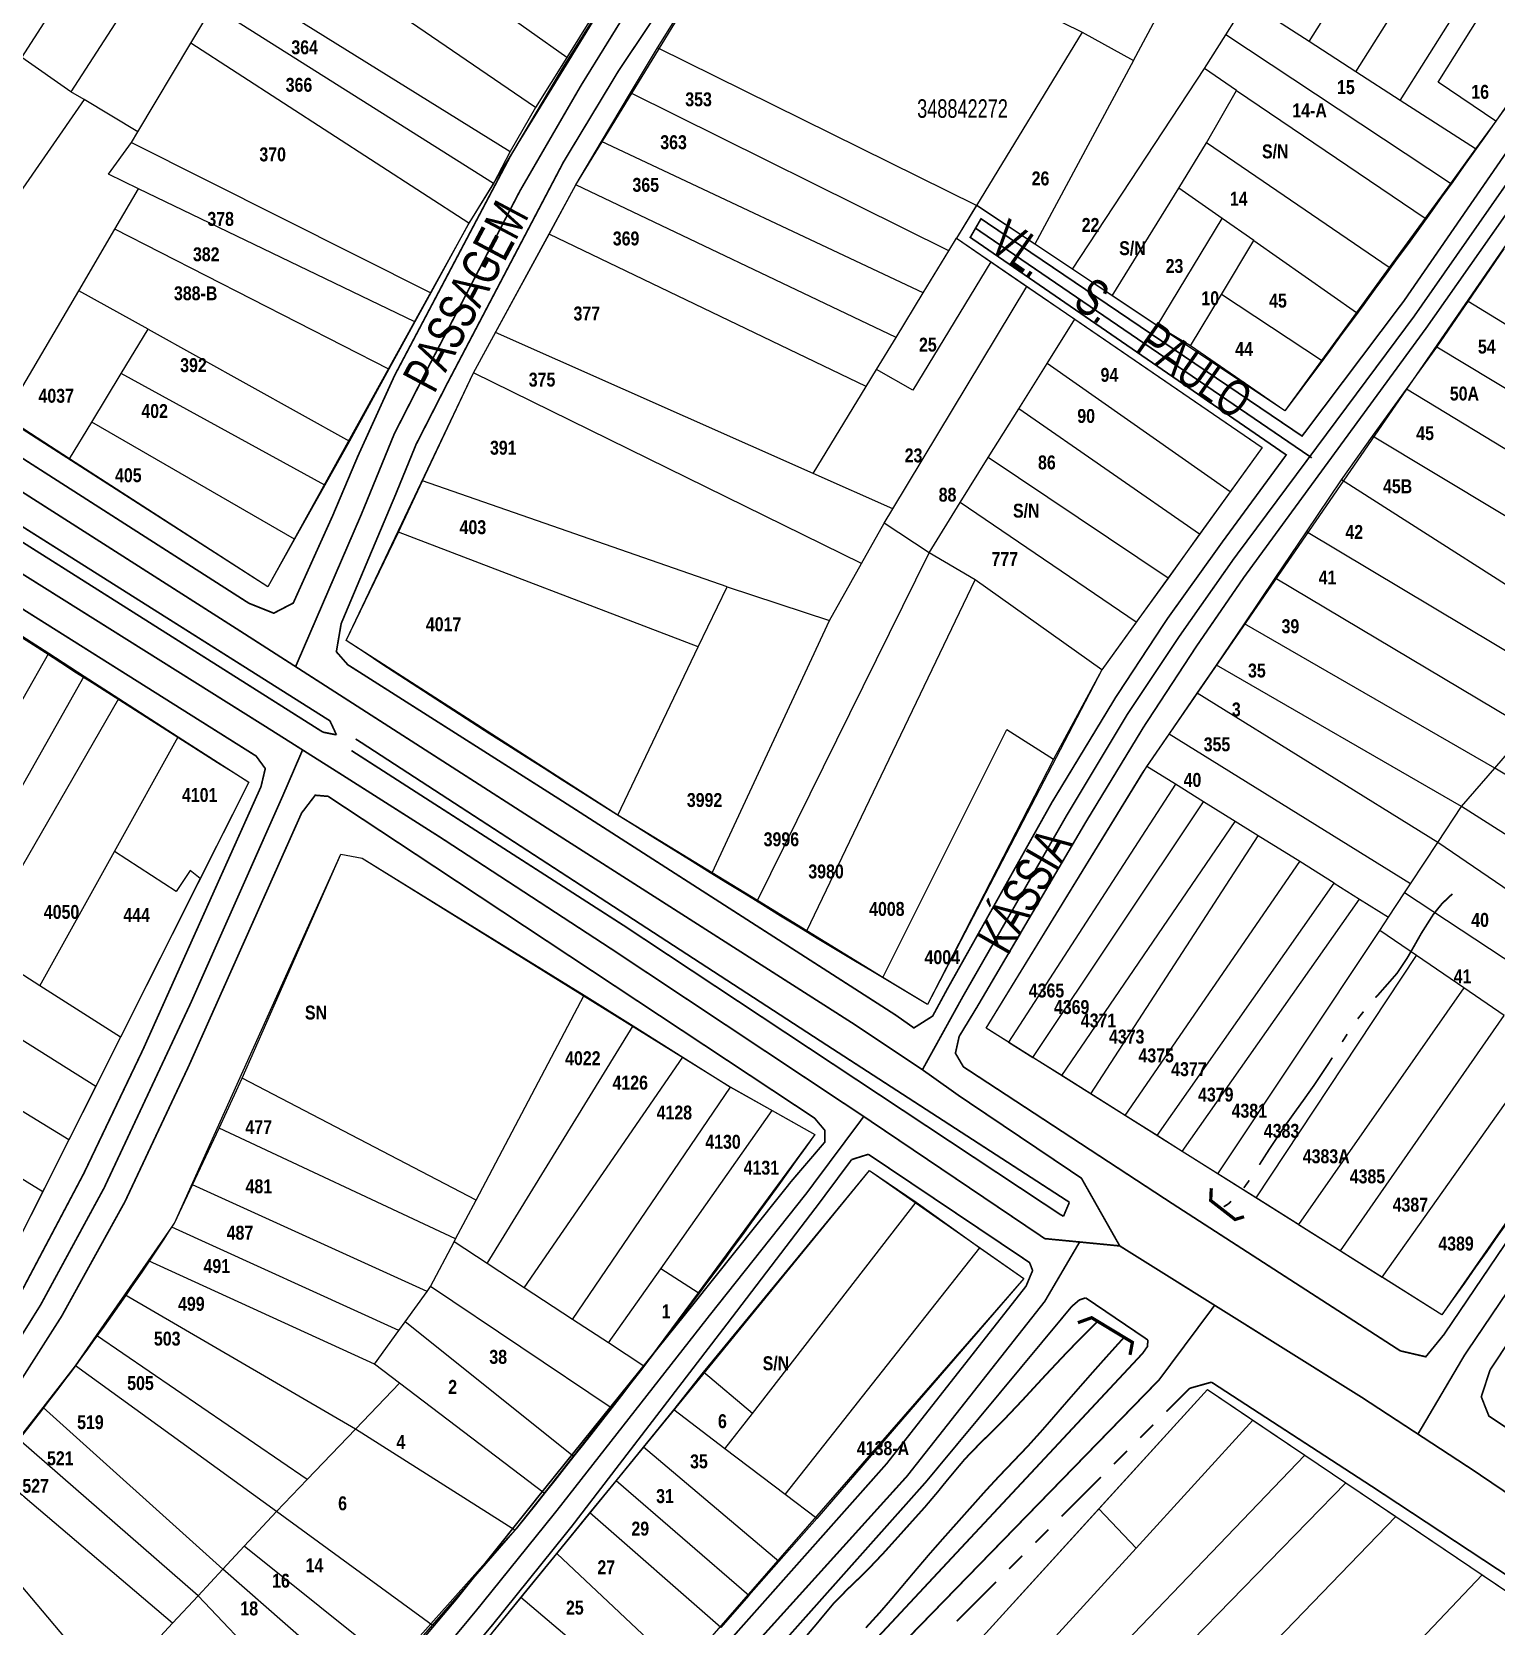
# Model space of a CAD drawing. Extents: x 203136 to 205923, y 4839890 to 4842982.
# Drawn here: x 205520.8 to 205678.8, y 4840442.9 to 4840615 of the extents above; entities that cross this region are included whole.
import ezdxf
from ezdxf.enums import TextEntityAlignment as Align

# ---------------------------------------------------------------- set-up
doc = ezdxf.new("R2010")
doc.units = 0
doc.header["$LTSCALE"] = 1.5
doc.header["$MEASUREMENT"] = 0
doc.linetypes.add('TRACO_13', pattern=[8, 5, -1, 1, -1])
doc.linetypes.add('TRACO_25', pattern=[8, 3, -1, 1, -1, 1, -1])
for name, color, linetype in [('CD_MALHA_LOTES', 40, 'CONTINUOUS'), ('CD_TXT_QUADRA', 7, 'CONTINUOUS'), ('HD-CURSO-PERENE', 170, 'CONTINUOUS'), ('HD-VALAS-DRENOS', 170, 'CONTINUOUS'), ('RU-QUADRAS', 210, 'CONTINUOUS'), ('SV-EIXO-RUA-N-PAV', 6, 'CONTINUOUS'), ('SV-EIXO-RUA-PAV', 20, 'CONTINUOUS'), ('SV-PONTE-BUEIRO', 249, 'CONTINUOUS'), ('SV-RUA-NAO-PAV-S-GUIA-C-GUIA', 7, 'CONTINUOUS'), ('SV-RUA-PAVIM-S-GUIA-C-GUIA', 7, 'CONTINUOUS'), ('SV-TXT-RUA-N-PAV-S-GUIA-C-GUIA', 7, 'CONTINUOUS'), ('SV-TXT-RUA-PAV-S-GUIA-C-GUIA', 7, 'CONTINUOUS'), ('Th_NmrPort', 1, 'CONTINUOUS')]:
    doc.layers.add(name, color=color, linetype=linetype)
doc.styles.add('ARIAL', font='ARIAL.TTF')
doc.styles.get("Standard").update_dxf_attribs({"font": 'swisscbo.ttf'})

msp = doc.modelspace()

# ---------------------------------------------------------------- linework, layer by layer
at = {"layer": 'CD_MALHA_LOTES', "linetype": 'Continuous', "flags": 128}
for points in [[(205519.67, 4840612.22), (205540.32, 4840644.32)], [(205545.85, 4840640.87), (205524.97, 4840608.53)], [(205658.58, 4840613.93), (205674.76, 4840639.57)], [(205663.62, 4840610.68), (205679.81, 4840636.33)], [(205588.25, 4840613.25), (205599.86, 4840631.82)], [(205599.86, 4840631.82), (205634.1, 4840614.96)], [(205578.47, 4840612.22), (205554.09, 4840629.52)], [(205693.9, 4840627.3), (205678.73, 4840605.33)], [(205575.11, 4840606.81), (205550.49, 4840623.67)], [(205584.97, 4840622.67), (205578.47, 4840612.22)], [(205668.42, 4840607.59), (205676.73, 4840620.77)], [(205672.52, 4840609.56), (205678.76, 4840619.55)], [(205537.91, 4840613.76), (205540.28, 4840617.72)], [(205570.57, 4840598.63), (205540.28, 4840617.72)], [(205546.92, 4840617.88), (205572.37, 4840602.07)], [(205658.58, 4840613.93), (205651.85, 4840618.26)], [(205639.65, 4840611.91), (205642.3, 4840616.85)], [(205649.6, 4840614.68), (205650.63, 4840616.32)], [(205532.18, 4840604.2), (205537.91, 4840613.76)], [(205567.91, 4840594.34), (205537.91, 4840613.76)], [(205634.1, 4840614.96), (205622.7, 4840596.25)], [(205634.1, 4840614.96), (205639.65, 4840611.91)], [(205647.29, 4840611.02), (205649.6, 4840614.68)], [(205673.83, 4840598.6), (205649.6, 4840614.68)], [(205663.62, 4840610.68), (205658.58, 4840613.93)], [(205524.97, 4840608.53), (205519.67, 4840612.22)], [(205578.47, 4840612.22), (205575.11, 4840606.81)], [(205585.36, 4840608.39), (205588.25, 4840613.25)], [(205622.7, 4840596.25), (205588.25, 4840613.25)], [(205639.65, 4840611.91), (205629, 4840592.08)], [(205633.07, 4840589.36), (205647.29, 4840611.02)], [(205650.77, 4840608.66), (205647.29, 4840611.02)], [(205668.42, 4840607.59), (205663.62, 4840610.68)], [(205526.381814, 4840607.682128), (205524.97, 4840608.53)], [(205647.5, 4840603.01), (205650.77, 4840608.66)], [(205650.77, 4840608.66), (205671.11, 4840594.86)], [(205678.73, 4840605.33), (205672.52, 4840609.56)], [(205526.381814, 4840607.682128), (205507.22, 4840580.03)], [(205532.18, 4840604.2), (205526.381814, 4840607.682128)], [(205575.11, 4840606.81), (205572.37, 4840602.07)], [(205582.24, 4840603.15), (205585.36, 4840608.39)], [(205619.71, 4840591.34), (205585.36, 4840608.39)], [(205676.56, 4840602.35), (205668.42, 4840607.59)], [(205678.73, 4840605.33), (205676.56, 4840602.35)], [(205531.49, 4840603.05), (205532.18, 4840604.2)], [(205532.27, 4840598.05), (205529.01, 4840599.62), (205531.49, 4840603.05)], [(205531.49, 4840603.05), (205563.79, 4840586.8)], [(205572.37, 4840602.07), (205570.57, 4840598.63)], [(205579.46, 4840598.48), (205582.24, 4840603.15)], [(205616.94, 4840586.81), (205582.24, 4840603.15)], [(205644.54, 4840598.12), (205647.5, 4840603.01)], [(205667.24, 4840589.55), (205647.5, 4840603.01)], [(205676.56, 4840602.35), (205673.83, 4840598.6)], [(205570.57, 4840598.63), (205567.91, 4840594.34)], [(205576.56, 4840593.16), (205579.46, 4840598.48)], [(205614.02, 4840582.01), (205579.46, 4840598.48)], [(205673.83, 4840598.6), (205671.11, 4840594.86)], [(205529.72, 4840593.7), (205532.27, 4840598.05)], [(205562.08, 4840583.69), (205532.27, 4840598.05)], [(205637.35, 4840586.5), (205644.54, 4840598.12)], [(205649.21, 4840594.85), (205644.54, 4840598.12)], [(205622.7, 4840596.25), (205620.54, 4840592.71)], [(205629, 4840592.08), (205622.7, 4840596.25)], [(205642.2, 4840583.27), (205649.21, 4840594.85)], [(205652.63, 4840592.46), (205649.21, 4840594.85)], [(205671.11, 4840594.86), (205667.24, 4840589.55)], [(205525.81, 4840587.03), (205529.72, 4840593.7)], [(205559.28, 4840578.56), (205529.72, 4840593.7)], [(205567.91, 4840594.34), (205563.79, 4840586.8)], [(205570.78, 4840582.55), (205576.56, 4840593.16)], [(205610.79, 4840576.72), (205576.56, 4840593.16)], [(205616.94, 4840586.81), (205619.71, 4840591.34)], [(205619.71, 4840591.34), (205620.54, 4840592.71)], [(205620.54, 4840592.71), (205624.24, 4840590.17)], [(205633.07, 4840589.36), (205629, 4840592.08)], [(205649.12, 4840586.63), (205652.63, 4840592.46)], [(205652.63, 4840592.46), (205663.71, 4840584.71)], [(205675.77, 4840585.89), (205679.64, 4840591.55)], [(205624.24, 4840590.17), (205615.81, 4840576.29)], [(205624.24, 4840590.17), (205628.14, 4840587.5)], [(205637.35, 4840586.5), (205633.07, 4840589.36)], [(205667.24, 4840589.55), (205663.71, 4840584.71)], [(205517.82, 4840573.42), (205525.81, 4840587.03)], [(205533.3, 4840582.88), (205525.81, 4840587.03)], [(205563.79, 4840586.8), (205562.08, 4840583.69)], [(205613.66, 4840563.5), (205628.14, 4840587.5)], [(205614.02, 4840582.01), (205616.94, 4840586.81)], [(205628.14, 4840587.5), (205633.31, 4840583.96)], [(205642.2, 4840583.27), (205637.35, 4840586.5)], [(205645.79, 4840581.09), (205649.12, 4840586.63)], [(205659.93, 4840579.52), (205649.12, 4840586.63)], [(205663.71, 4840584.71), (205659.93, 4840579.52)], [(205672.37, 4840580.94), (205675.77, 4840585.89)], [(205702.92, 4840569.26), (205675.77, 4840585.89)], [(205530.4, 4840578.1), (205533.3, 4840582.88)], [(205533.3, 4840582.88), (205555.04, 4840570.82)], [(205562.08, 4840583.69), (205559.28, 4840578.56)], [(205630.32, 4840579.2), (205633.31, 4840583.96)], [(205633.31, 4840583.96), (205653.53, 4840570.13)], [(205645.79, 4840581.09), (205642.2, 4840583.27)], [(205568.4, 4840578.17), (205570.78, 4840582.55)], [(205605.07, 4840567.32), (205570.78, 4840582.55)], [(205611.91, 4840578.55), (205614.02, 4840582.01)], [(205655.96, 4840574.08), (205645.79, 4840581.09)], [(205659.93, 4840579.52), (205655.96, 4840574.08)], [(205669.11, 4840576.43), (205672.37, 4840580.94)], [(205699.61, 4840564.53), (205672.37, 4840580.94)], [(205527.22, 4840572.87), (205530.4, 4840578.1)], [(205552.37, 4840566.05), (205530.4, 4840578.1)], [(205559.28, 4840578.56), (205555.04, 4840570.82)], [(205562.92, 4840566.52), (205568.4, 4840578.17)], [(205610.28, 4840557.59), (205568.4, 4840578.17)], [(205610.79, 4840576.72), (205611.91, 4840578.55)], [(205615.81, 4840576.29), (205611.91, 4840578.55)], [(205627.25, 4840574.31), (205630.32, 4840579.2)], [(205650.07, 4840565.33), (205630.32, 4840579.2)], [(205605.07, 4840567.32), (205610.79, 4840576.72)], [(205665.43, 4840571.34), (205669.11, 4840576.43)], [(205696.36, 4840559.88), (205669.11, 4840576.43)], [(205623.94, 4840569.05), (205627.25, 4840574.31)], [(205646.77, 4840560.75), (205627.25, 4840574.31)], [(205524.82, 4840568.91), (205517.82, 4840573.42)], [(205524.82, 4840568.91), (205527.22, 4840572.87)], [(205549.1, 4840560.21), (205527.22, 4840572.87)], [(205555.04, 4840570.82), (205552.37, 4840566.05)], [(205662.09, 4840566.63), (205665.43, 4840571.34)], [(205692.85, 4840554.86), (205665.43, 4840571.34)], [(205620.93, 4840564.19), (205623.94, 4840569.05)], [(205643.37, 4840556.03), (205623.94, 4840569.05)], [(205653.53, 4840570.13), (205650.07, 4840565.33)], [(205549.1, 4840560.21), (205546.23, 4840555.09), (205524.82, 4840568.91)], [(205613.66, 4840563.5), (205605.07, 4840567.32)], [(205552.37, 4840566.05), (205549.1, 4840560.21)], [(205560.32, 4840560.98), (205562.92, 4840566.52)], [(205595.78, 4840555.09), (205562.92, 4840566.52)], [(205658.31, 4840561.02), (205662.09, 4840566.63)], [(205689.04, 4840549.42), (205662.09, 4840566.63)], [(205617.57, 4840558.75), (205620.93, 4840564.19)], [(205639.94, 4840551.27), (205620.93, 4840564.19)], [(205650.07, 4840565.33), (205646.77, 4840560.75)], [(205612.72, 4840561.95), (205613.66, 4840563.5)], [(205554.66, 4840549.28), (205560.32, 4840560.98)], [(205592.67, 4840548.6), (205560.32, 4840560.98)], [(205610.28, 4840557.59), (205612.72, 4840561.95)], [(205617.57, 4840558.75), (205612.72, 4840561.95)], [(205646.77, 4840560.75), (205643.37, 4840556.03)], [(205654.93, 4840556), (205658.31, 4840561.02)], [(205685.69, 4840544.64), (205658.31, 4840561.02)], [(205599.07, 4840521.2), (205617.57, 4840558.75)], [(205622.56, 4840555.84), (205617.57, 4840558.75)], [(205606.83, 4840551.44), (205610.28, 4840557.59)], [(205604.39, 4840517.94), (205622.56, 4840555.84)], [(205636.23, 4840546.11), (205622.56, 4840555.84)], [(205643.37, 4840556.03), (205639.94, 4840551.27)], [(205651.61, 4840551.08), (205654.93, 4840556)], [(205682.25, 4840539.72), (205654.93, 4840556)], [(205592.67, 4840548.6), (205595.78, 4840555.09)], [(205595.78, 4840555.09), (205606.83, 4840551.44)], [(205518.28, 4840550.67), (205522.58, 4840547.9)], [(205594.18, 4840524.19), (205606.83, 4840551.44)], [(205639.94, 4840551.27), (205636.23, 4840546.11)], [(205648.59, 4840546.61), (205651.61, 4840551.08)], [(205678.62, 4840535.52), (205651.61, 4840551.08)], [(205583.97, 4840530.43), (205554.66, 4840549.28)], [(205583.97, 4840530.43), (205592.67, 4840548.6)], [(205508.69, 4840523.45), (205522.58, 4840547.9)], [(205522.58, 4840547.9), (205526.39, 4840545.44)], [(205646.52, 4840543.61), (205648.59, 4840546.61)], [(205675.04, 4840531.37), (205648.59, 4840546.61)], [(205511.24, 4840518.64), (205526.39, 4840545.44)], [(205526.39, 4840545.44), (205530.15, 4840543.02)], [(205636.23, 4840546.11), (205631.01, 4840536.47)], [(205643.47, 4840539.16), (205646.52, 4840543.61)], [(205672.48, 4840527.49), (205646.52, 4840543.61)], [(205514.77, 4840516.39), (205530.15, 4840543.02)], [(205530.15, 4840543.02), (205536.55, 4840538.89)], [(205678.62, 4840535.52), (205682.25, 4840539.72)], [(205529.66, 4840526.51), (205536.55, 4840538.89)], [(205536.55, 4840538.89), (205544.16, 4840533.99)], [(205612.59, 4840512.92), (205625.98, 4840539.66)], [(205625.98, 4840539.66), (205631.01, 4840536.47)], [(205641.08, 4840535.67), (205643.47, 4840539.16)], [(205669.54, 4840523.03), (205643.47, 4840539.16)], [(205631.01, 4840536.47), (205617.41, 4840509.98)], [(205626.13, 4840505.94), (205623.74, 4840507.45), (205641.08, 4840535.67)], [(205644.16, 4840533.76), (205641.08, 4840535.67)], [(205675.04, 4840531.37), (205678.62, 4840535.52)], [(205703.04, 4840520.89), (205678.62, 4840535.52)], [(205544.16, 4840533.99), (205538.93, 4840523.6)], [(205644.16, 4840533.76), (205626.13, 4840505.94)], [(205647.19, 4840531.87), (205644.16, 4840533.76)], [(205628.78, 4840504.28), (205647.19, 4840531.87)], [(205650.6, 4840529.75), (205647.19, 4840531.87)], [(205672.48, 4840527.49), (205675.04, 4840531.37)], [(205699.64, 4840515.72), (205675.04, 4840531.37)], [(205594.18, 4840524.19), (205583.97, 4840530.43)], [(205631.89, 4840502.32), (205650.6, 4840529.75)], [(205653.1, 4840528.19), (205650.6, 4840529.75)], [(205635.04, 4840500.34), (205653.1, 4840528.19)], [(205657.57, 4840525.41), (205653.1, 4840528.19)], [(205521.6, 4840512.02), (205529.66, 4840526.51)], [(205536.32, 4840522.19), (205529.66, 4840526.51)], [(205543.44, 4840502.03), (205554.08, 4840526.21), (205556.38, 4840525.79), (205580.36, 4840510.99)], [(205669.54, 4840523.03), (205672.48, 4840527.49)], [(205696.57, 4840511.03), (205672.48, 4840527.49)], [(205537.83, 4840524.45), (205536.32, 4840522.19)], [(205538.93, 4840523.6), (205537.83, 4840524.45)], [(205599.07, 4840521.2), (205594.18, 4840524.19)], [(205638.72, 4840498.02), (205657.57, 4840525.41)], [(205661.3, 4840523.08), (205657.57, 4840525.41)], [(205538.93, 4840523.6), (205530.31, 4840506.46)], [(205642.2, 4840495.84), (205661.3, 4840523.08)], [(205661.3, 4840523.08), (205664.04, 4840521.37)], [(205668.9, 4840522.06), (205669.54, 4840523.03)], [(205604.39, 4840517.94), (205599.07, 4840521.2)], [(205644.9, 4840494.13), (205664.04, 4840521.37)], [(205664.04, 4840521.37), (205667.17, 4840519.43)], [(205667.17, 4840519.43), (205668.9, 4840522.06)], [(205693.25, 4840505.98), (205668.9, 4840522.06)], [(205666.22, 4840517.99), (205667.17, 4840519.43)], [(205612.59, 4840512.92), (205604.39, 4840517.94)], [(205648.75, 4840491.71), (205666.22, 4840517.99)], [(205670.17, 4840515.29), (205666.22, 4840517.99)], [(205527.64, 4840501.15), (205503.83, 4840516.1)], [(205521.6, 4840512.02), (205514.77, 4840516.39)], [(205652.87, 4840489.12), (205670.17, 4840515.29)], [(205675.27, 4840511.79), (205670.17, 4840515.29)], [(205617.41, 4840509.98), (205612.59, 4840512.92)], [(205524.74, 4840495.38), (205500.09, 4840510.44)], [(205530.31, 4840506.46), (205521.6, 4840512.02)], [(205568.69, 4840488.87), (205580.36, 4840510.99)], [(205580.36, 4840510.99), (205585.64, 4840507.68)], [(205675.27, 4840511.79), (205657.43, 4840486.25)], [(205679.65, 4840508.79), (205675.27, 4840511.79)], [(205661.96, 4840483.4), (205679.65, 4840508.79)], [(205569.87, 4840482.04), (205585.64, 4840507.68)], [(205585.64, 4840507.68), (205590.99, 4840504.32)], [(205521.92, 4840489.76), (205496.71, 4840505.31)], [(205530.31, 4840506.46), (205527.64, 4840501.15)], [(205626.13, 4840505.94), (205628.78, 4840504.28)], [(205666.46, 4840480.57), (205684.23, 4840505.65)], [(205573.88, 4840479.41), (205590.99, 4840504.32)], [(205590.99, 4840504.32), (205596.15, 4840501.08)], [(205631.89, 4840502.32), (205628.78, 4840504.28)], [(205540.96, 4840496.65), (205543.44, 4840502.03)], [(205568.69, 4840488.87), (205543.44, 4840502.03)], [(205635.04, 4840500.34), (205631.89, 4840502.32)], [(205527.64, 4840501.15), (205524.74, 4840495.38)], [(205579.09, 4840476), (205596.15, 4840501.08)], [(205596.15, 4840501.08), (205600.65, 4840498.55)], [(205638.72, 4840498.02), (205635.04, 4840500.34)], [(205690.3, 4840501.49), (205672.92, 4840476.5)], [(205588.63, 4840481.47), (205600.65, 4840498.55)], [(205600.65, 4840498.55), (205605.24, 4840495.96), (205592.64, 4840478.86)], [(205538.1, 4840490.53), (205540.96, 4840496.65)], [(205566.48, 4840484.68), (205540.96, 4840496.65)], [(205642.2, 4840495.84), (205638.72, 4840498.02)], [(205524.74, 4840495.38), (205521.92, 4840489.76)], [(205644.9, 4840494.13), (205642.2, 4840495.84)], [(205648.75, 4840491.71), (205644.9, 4840494.13)], [(205593.24, 4840470.3), (205611.15, 4840492.07)], [(205611.15, 4840492.07), (205616.17, 4840488.64)], [(205652.87, 4840489.12), (205648.75, 4840491.71)], [(205535.86, 4840485.95), (205536.15, 4840486.37), (205538.1, 4840490.53)], [(205563.41, 4840479.02), (205538.1, 4840490.53)], [(205521.92, 4840489.76), (205519.35, 4840484.65)], [(205566.48, 4840484.68), (205568.69, 4840488.87)], [(205598.51, 4840465.84), (205616.17, 4840488.64)], [(205616.17, 4840488.64), (205623.06, 4840483.72)], [(205657.43, 4840486.25), (205652.87, 4840489.12)], [(205533.32, 4840482.31), (205535.86, 4840485.95)], [(205560.35, 4840474.8), (205535.86, 4840485.95)], [(205566.31, 4840484.36), (205566.48, 4840484.68)], [(205657.43, 4840486.25), (205661.96, 4840483.4)], [(205563.78, 4840479.56), (205566.31, 4840484.36)], [(205569.87, 4840482.04), (205566.31, 4840484.36)], [(205602.06, 4840457.08), (205623.06, 4840483.72)], [(205623.06, 4840483.72), (205627.81, 4840480.42)], [(205661.96, 4840483.4), (205666.46, 4840480.57)], [(205530.77, 4840478.63), (205533.32, 4840482.31)], [(205557.72, 4840471.17), (205533.32, 4840482.31)], [(205573.88, 4840479.41), (205569.87, 4840482.04)], [(205582.98, 4840473.45), (205588.63, 4840481.47)], [(205592.64, 4840478.86), (205588.63, 4840481.47)], [(205563.41, 4840479.02), (205563.78, 4840479.56)], [(205583.26, 4840466.44), (205563.78, 4840479.56)], [(205627.81, 4840480.42), (205605.45, 4840454.51)], [(205672.92, 4840476.5), (205666.46, 4840480.57)], [(205527.72, 4840474.24), (205530.77, 4840478.63)], [(205555.69, 4840464.15), (205530.77, 4840478.63)], [(205561.02, 4840475.72), (205563.41, 4840479.02)], [(205579.09, 4840476), (205573.88, 4840479.41)], [(205592.64, 4840478.86), (205586.8, 4840470.94)], [(205582.98, 4840473.45), (205579.09, 4840476)], [(205557.72, 4840471.17), (205560.35, 4840474.8)], [(205560.35, 4840474.8), (205561.02, 4840475.72)], [(205579.16, 4840461.23), (205561.02, 4840475.72)], [(205525.47, 4840471), (205527.72, 4840474.24)], [(205550.47, 4840458.72), (205527.72, 4840474.24)], [(205586.8, 4840470.94), (205582.98, 4840473.45)], [(205521.98, 4840466.49), (205525.47, 4840471)], [(205547.15, 4840455.27), (205525.47, 4840471)], [(205560.44, 4840469.1), (205557.72, 4840471.17)], [(205586.8, 4840470.94), (205583.26, 4840466.44)], [(205590.02, 4840466.22), (205593.24, 4840470.3)], [(205598.51, 4840465.84), (205593.24, 4840470.3)], [(205555.69, 4840464.15), (205560.44, 4840469.1)], [(205576.03, 4840457.24), (205560.44, 4840469.1)], [(205635.91, 4840455.56), (205647.61, 4840468.43), (205652.53, 4840465.11)], [(205519.31, 4840463.06), (205521.98, 4840466.49)], [(205541.35, 4840449.03), (205521.98, 4840466.49)], [(205583.26, 4840466.44), (205579.16, 4840461.23)], [(205586.76, 4840462.21), (205590.02, 4840466.22)], [(205595.55, 4840462.02), (205590.02, 4840466.22)], [(205595.55, 4840462.02), (205598.51, 4840465.84)], [(205550.47, 4840458.72), (205555.69, 4840464.15)], [(205572.87, 4840453.24), (205555.69, 4840464.15)], [(205652.53, 4840465.11), (205639.93, 4840451.31)], [(205652.53, 4840465.11), (205658.12, 4840461.34)], [(205538.68, 4840446.16), (205519.31, 4840463.06)], [(205579.16, 4840461.23), (205576.03, 4840457.24)], [(205583.79, 4840458.57), (205586.76, 4840462.21)], [(205601.36, 4840449.86), (205586.76, 4840462.21)], [(205602.06, 4840457.08), (205595.55, 4840462.02)], [(205628.72, 4840430.69), (205658.12, 4840461.34)], [(205658.12, 4840461.34), (205662.55, 4840458.34)], [(205535.94, 4840443.21), (205516.6, 4840459.6)], [(205547.15, 4840455.27), (205550.47, 4840458.72)], [(205576.03, 4840457.24), (205572.87, 4840453.24)], [(205580.98, 4840455.12), (205583.79, 4840458.57)], [(205598.13, 4840446.18), (205583.79, 4840458.57)], [(205605.45, 4840454.51), (205602.06, 4840457.08)], [(205633.61, 4840428.62), (205662.55, 4840458.34)], [(205662.55, 4840458.34), (205667.93, 4840454.71)], [(205529.15, 4840435.91), (205512.29, 4840455.92)], [(205617.59, 4840435.4), (205635.91, 4840455.56)], [(205639.93, 4840451.31), (205635.91, 4840455.56)], [(205543.67, 4840451.52), (205547.15, 4840455.27)], [(205563.94, 4840442.97), (205547.15, 4840455.27)], [(205577.41, 4840450.73), (205580.98, 4840455.12)], [(205595.11, 4840442.74), (205580.98, 4840455.12)], [(205605.45, 4840454.51), (205601.36, 4840449.86)], [(205640.11, 4840425.87), (205667.93, 4840454.71)], [(205667.93, 4840454.71), (205677.26, 4840448.41)], [(205572.87, 4840453.24), (205563.94, 4840442.97)], [(205541.35, 4840449.03), (205543.67, 4840451.52)], [(205560, 4840438.43), (205543.67, 4840451.52)], [(205573.52, 4840445.96), (205577.41, 4840450.73)], [(205590.93, 4840437.99), (205577.41, 4840450.73)], [(205623.22, 4840433.01), (205639.93, 4840451.31)], [(205538.68, 4840446.16), (205541.35, 4840449.03)], [(205557.16, 4840435.17), (205541.35, 4840449.03)], [(205601.36, 4840449.86), (205598.13, 4840446.18)], [(205651.36, 4840421.11), (205677.26, 4840448.41)], [(205677.26, 4840448.41), (205685.58, 4840442.8)], [(205535.94, 4840443.21), (205538.68, 4840446.16)], [(205553.31, 4840430.74), (205538.68, 4840446.16)], [(205569.38, 4840440.86), (205573.52, 4840445.96)], [(205587.51, 4840434.09), (205573.52, 4840445.96)], [(205598.13, 4840446.18), (205595.11, 4840442.74)], [(205532.43, 4840439.44), (205535.94, 4840443.21)], [(205563.94, 4840442.97), (205560, 4840438.43)]]:
    msp.add_lwpolyline(points, dxfattribs=at)
at = {"layer": 'HD-CURSO-PERENE', "const_width": 0.18}
for points in [[(205635.77, 4840475.78), (205634.699764, 4840474.72841), (205633.643951, 4840473.662884), (205632.27, 4840472.24), (205630.215859, 4840470.053666), (205629.19749, 4840468.95223), (205627.664087, 4840467.286331), (205625.602279, 4840465.107119), (205624.130198, 4840463.646807), (205623.056885, 4840462.597346), (205621.43, 4840460.91), (205619.505483, 4840458.610395), (205618.564671, 4840457.440561), (205617.144326, 4840455.760703), (205615.139441, 4840453.528856), (205613.57868, 4840451.792486), (205612.573157, 4840450.679065), (205610.92, 4840448.94), (205609.844408, 4840447.892878), (205608.760899, 4840446.853667), (205607.22, 4840445.27), (205605.301824, 4840442.962463), (205604.334262, 4840441.815883)], [(205638.62, 4840474.06), (205637.612538, 4840472.948402), (205636.610067, 4840471.832561), (205634.99, 4840470.01), (205633.011652, 4840467.75498), (205632.027711, 4840466.622665), (205630.628933, 4840465.004893), (205629.642428, 4840463.874691), (205628.25, 4840462.33), (205626.179873, 4840460.158751), (205625.141606, 4840459.07603), (205623.724649, 4840457.546127), (205621.72812, 4840455.306715), (205620.191352, 4840453.58048), (205619.192558, 4840452.461255), (205617.67, 4840450.73), (205615.72771, 4840448.444129), (205614.764268, 4840447.294218), (205613.220125, 4840445.465017), (205612.2371, 4840444.331604), (205610.75, 4840442.7)]]:
    msp.add_lwpolyline(points, dxfattribs=at)
at = {"layer": 'HD-VALAS-DRENOS', "const_width": 0.18}
for points in [[(205672.937866, 4840520.883903), (205672.010838, 4840519.738959)], [(205673.321598, 4840521.24485), (205672.937866, 4840520.883903)], [(205674.05, 4840521.93), (205673.321598, 4840521.24485)], [(205671.993158, 4840519.717123), (205670.937906, 4840518.051336)], [(205672.010838, 4840519.738959), (205671.993158, 4840519.717123)], [(205670.69, 4840517.66), (205670.426372, 4840517.192453)], [(205670.937906, 4840518.051336), (205670.69, 4840517.66)], [(205669.950069, 4840516.347723), (205669.43539, 4840515.455254)], [(205670.426372, 4840517.192453), (205669.950069, 4840516.347723)], [(205668.350995, 4840513.775681), (205668.06, 4840513.34)], [(205669.19889, 4840515.045158), (205668.350995, 4840513.775681)], [(205669.43539, 4840515.455254), (205669.19889, 4840515.045158)], [(205668.06, 4840513.34), (205666.427142, 4840511.478623)], [(205666.083797, 4840511.087227), (205665.758721, 4840510.734946)], [(205666.427142, 4840511.478623), (205666.083797, 4840511.087227)], [(205664.456669, 4840509.218601), (205663.834127, 4840508.436015)], [(205662.696518, 4840506.792257), (205662.161393, 4840505.947484)], [(205660.753982, 4840503.72348), (205659.439392, 4840501.753795)], [(205661.091863, 4840504.257483), (205660.753982, 4840503.72348)], [(205659.439392, 4840501.753795), (205659.089129, 4840501.228987)], [(205658.296874, 4840500.112471), (205657.917583, 4840499.57794)], [(205659.089129, 4840501.228987), (205658.296874, 4840500.112471)], [(205657.036602, 4840498.362126), (205655.967405, 4840496.860812)], [(205657.128647, 4840498.489154), (205657.036602, 4840498.362126)], [(205657.917583, 4840499.57794), (205657.128647, 4840498.489154)], [(205655.86, 4840496.71), (205654.297759, 4840494.368464)], [(205655.967405, 4840496.860812), (205655.86, 4840496.71)], [(205653.756793, 4840493.527454), (205653.391685, 4840492.955435)], [(205654.201597, 4840494.224334), (205653.756793, 4840493.527454)], [(205654.297759, 4840494.368464), (205654.201597, 4840494.224334)], [(205653.391685, 4840492.955435), (205653.218659, 4840492.684595)], [(205652.133097, 4840491.005203), (205651.544174, 4840490.197013)], [(205649.89, 4840488.48), (205649.376806, 4840488.146424)], [(205650.165414, 4840488.753184), (205649.89, 4840488.48)]]:
    msp.add_lwpolyline(points, dxfattribs=at)
at = {"layer": 'RU-QUADRAS', "color": 6, "linetype": 'Continuous'}
for points in [[(205447.06, 4840618.72), (205485.28, 4840678.68), (205551.88, 4840637.1), (205556.46, 4840643.81), (205516.41, 4840668.46), (205518.24, 4840671.2), (205505.72, 4840679.29), (205503.13, 4840675.63), (205488.33, 4840685.09), (205519.46, 4840730.17), (205526.4, 4840739.56), (205562.03, 4840717.51), (205564.77, 4840716.29, -0.0100029627), (205620.54, 4840680.05), (205567.98, 4840594.46), (205546.23, 4840555.09)], [(205554.66, 4840549.28), (205568.4, 4840578.17), (205579.46, 4840598.48), (205599.86, 4840631.82), (205626.5, 4840671.06), (205693.9, 4840627.3, -0.0126892459), (205655.96, 4840574.08), (205622.71, 4840596.28), (205620.54, 4840592.71), (205653.53, 4840570.13), (205636.23, 4840546.11), (205617.41, 4840509.98, -0.0113321336)], [(205623.74, 4840507.45), (205640.63, 4840535.03), (205693.02, 4840611.11), (205702.14, 4840625.68), (205727.18, 4840608.05), (205728.52, 4840607.75), (205751.25, 4840592.28), (205717.91, 4840540.93), (205710.36, 4840532.04, -0.0132360303), (205672.92, 4840476.5)], [(205358.98, 4840483.53), (205394.12, 4840539.69, 0.006851807), (205478.43, 4840487.04), (205483.43, 4840493.2), (205398.02, 4840545.93), (205437.05, 4840604.3, 0.0086204836), (205544.16, 4840533.99), (205519.35, 4840484.65), (205516.11, 4840479.69), (205517.78, 4840478.25, -0.0485461051), (205507.21, 4840464.56, -0.0530364443), (205485.07, 4840446.92), (205450.15, 4840429.98), (205411.95, 4840454.53), (205409.65, 4840450.82)], [(205456.25, 4840421.62), (205472.82, 4840429.75), (205487.81, 4840438.03), (205497.56, 4840442.75), (205516.7, 4840459.68, 0.026141023), (205536.15, 4840486.37), (205554.08, 4840526.21), (205556.38, 4840525.79), (205596.12, 4840501.1), (205605.24, 4840495.96, -0.01555071), (205573, 4840453.39, 0.0180792945), (205518.06, 4840388.23), (205484.35, 4840368.26)], [(205523.49, 4840387.28), (205554.79, 4840422.94), (205611.15, 4840492.07), (205627.81, 4840480.42), (205546.2, 4840386.87, -0.1361921811), (205539, 4840389.36), (205536.49, 4840386.14)], [(205578.12, 4840390.93), (205578.25, 4840395.79, 0.0163219945), (205614.83, 4840436.71), (205617.59, 4840435.4), (205647.61, 4840468.43), (205735.75, 4840408.93), (205734.63, 4840405.64), (205720.45, 4840402.36)]]:
    msp.add_lwpolyline(points, format="xyb", close=True, dxfattribs=at)
at = {"layer": 'SV-EIXO-RUA-N-PAV', "const_width": 0.18}
for points in [[(205701.257692, 4840630.383707), (205697.488796, 4840623.792092), (205669.901585, 4840584.255619), (205650.471045, 4840558.123101), (205644.600321, 4840549.758617), (205638.989363, 4840541.34218), (205632.443245, 4840530.431984), (205621.221329, 4840510.845584)], [(205622.590691, 4840593.788859), (205658.879226, 4840569.000021)], [(205604.336501, 4840489.596678), (205593.945838, 4840476.504442), (205577.320777, 4840455.255536), (205568.696526, 4840444.553153), (205561.059389, 4840435.357416), (205542.564009, 4840414.056557), (205521.522916, 4840390.521705), (205518.093997, 4840383.248241), (205512.794759, 4840380.027135), (205508.222867, 4840376.96189), (205500.845496, 4840372.597811), (205485.934895, 4840364.90872), (205482.609882, 4840361.479801), (205484.168482, 4840357.427443), (205484.480202, 4840351.764531)], [(205633.820865, 4840484.349369), (205630.066749, 4840477.949094), (205615.205269, 4840459.086447), (205584.553466, 4840425.14797), (205550.543541, 4840386.493832), (205544.613239, 4840381.420923), (205540.826419, 4840373.632936), (205534.967566, 4840367.631184), (205530.180455, 4840363.844365), (205522.749715, 4840360.128995), (205511.460706, 4840356.413625)], [(205648.395767, 4840477.516668), (205642.406892, 4840469.479453), (205602.833985, 4840428.777589), (205571.876802, 4840394.730629), (205568.787025, 4840390.095965), (205565.459573, 4840385.4613), (205561.300259, 4840381.183148), (205555.596056, 4840374.647082), (205549.832435, 4840367.813923), (205544.128232, 4840361.63437), (205540.32543, 4840356.049005), (205538.067517, 4840352.483878)]]:
    msp.add_lwpolyline(points, dxfattribs=at)
at = {"layer": 'SV-EIXO-RUA-PAV', "const_width": 0.18}
for points in [[(205703.057207, 4840798.310066), (205675.061161, 4840743.016712), (205663.322387, 4840720.750307), (205657.173505, 4840709.850016), (205651.024623, 4840700.673276), (205645.434731, 4840692.940591), (205639.984586, 4840685.999808), (205635.953783, 4840683.383352), (205627.217802, 4840679.706969), (205623.540028, 4840674.941999), (205596.802665, 4840634.665961), (205586.834024, 4840620.225406), (205580.032988, 4840609.23195), (205573.421694, 4840597.816567), (205563.44964, 4840578.627288), (205559.862792, 4840571.59334), (205556.315727, 4840562.920394), (205549.211449, 4840546.46233)], [(205755.225822, 4840593.599097), (205752.746857, 4840588.354753), (205743.68743, 4840574.580725), (205719.744657, 4840538.574123), (205696.772538, 4840503.815504), (205675.371951, 4840472.153729), (205670.380022, 4840463.695182)], [(205483.809996, 4840584.594826), (205491.694482, 4840583.204223), (205543.661284, 4840550.027071), (205576.677382, 4840528.821609), (205609.371372, 4840507.938256), (205616.85725, 4840502.94868), (205620.8599, 4840500.100288), (205634.012655, 4840491.24231), (205638.150102, 4840483.928471)], [(205796.06, 4840405.15), (205775.788975, 4840405.690815), (205764.225599, 4840406.530092), (205752.195959, 4840408.488406), (205742.497644, 4840415.855395), (205730.281497, 4840423.875156), (205716.583397, 4840432.44434), (205676.27194, 4840459.730368), (205664.257104, 4840467.590541), (205638.150102, 4840483.928471), (205630.065353, 4840484.714488), (205610.527517, 4840497.897701), (205583.280601, 4840515.990963), (205564.882063, 4840528.001582), (205554.272899, 4840534.746632), (205546.167555, 4840539.8707), (205515.88897, 4840558.876335)], [(205549.966218, 4840537.469246), (205547.844523, 4840532.557257), (205537.875881, 4840510.104522), (205528.559394, 4840490.213821), (205521.711775, 4840477.58998), (205514.35175, 4840465.758041), (205507.364384, 4840457.978774), (205500.190689, 4840452.109386), (205493.016993, 4840446.519494), (205485.237726, 4840442.04758), (205463.623475, 4840431.519949), (205451.838118, 4840425.790309)], [(205621.221329, 4840510.845584), (205616.85725, 4840502.94868)], [(205610.527517, 4840497.897701), (205604.336501, 4840489.596678)]]:
    msp.add_lwpolyline(points, dxfattribs=at)
at = {"layer": 'SV-PONTE-BUEIRO', "linetype": 'Continuous', "const_width": 0.35}
for points in [[(205648.03, 4840490.16), (205647.97, 4840488.83), (205650.6, 4840486.78), (205651.57, 4840487.08)], [(205633.64, 4840475.64), (205635.12, 4840476.18), (205639.52, 4840473.52), (205639.26, 4840472.16)]]:
    msp.add_lwpolyline(points, dxfattribs=at)
at = {"layer": 'SV-RUA-NAO-PAV-S-GUIA-C-GUIA', "linetype": 'TRACO_13', "const_width": 0.18}
for points in [[(205619.52, 4840511.62), (205630.84, 4840531.82), (205637.71, 4840543.14), (205643.24, 4840551.56), (205649.32, 4840560.05), (205656.12, 4840569.32), (205622.02, 4840592.8), (205623.18, 4840594.81), (205657.83, 4840571.35), (205668.84, 4840585.97), (205696.1, 4840625.5), (205696.9, 4840628.09), (205695.69, 4840631.16)], [(205622.74, 4840509.7), (205634.47, 4840529.65), (205640.72, 4840539.93), (205646.4, 4840548.61), (205651.57, 4840556.13), (205671.23, 4840583.02), (205699.82, 4840623.76), (205701.85, 4840625.3)], [(205482.79, 4840365.57), (205484.61, 4840366.27), (205507.42, 4840379.07), (205510.61, 4840381.43), (205514.68, 4840385.36), (205559.21, 4840437.06), (205566.62, 4840445.86), (205575.54, 4840457.04), (205592.23, 4840477.76), (205602.73, 4840490.93)], [(205523.07, 4840389.64), (205544.26, 4840412.74), (205562.64, 4840433.68), (205570.47, 4840443.03), (205579.01, 4840453.65), (205595.7, 4840475.41), (205605.6, 4840488.39)]]:
    msp.add_lwpolyline(points, dxfattribs=at)
at = {"layer": 'SV-RUA-NAO-PAV-S-GUIA-C-GUIA', "linetype": 'TRACO_25', "const_width": 0.18}
for points in [[(205628.42, 4840482.13), (205628.75, 4840481.27), (205628.04, 4840479.58), (205612.98, 4840460.4), (205583.28, 4840426.95), (205548.77, 4840388.06), (205544.44, 4840385.7), (205540.27, 4840385.51), (205523.3, 4840385.81), (205522.74, 4840387.14), (205523.07, 4840389.64)], [(205511.84, 4840354.49), (205523.86, 4840358.18), (205533.41, 4840363.6), (205543.29, 4840373.21), (205548.98, 4840381.29), (205586.2, 4840423.58), (205617.21, 4840458.42), (205632.98, 4840477.4), (205633.8, 4840478.1), (205634.48, 4840478.32)], [(205641.19, 4840473.77), (205641.14, 4840473.07), (205640.63, 4840472.34), (205601.1, 4840429.96), (205563.95, 4840388.81), (205543.46, 4840363.45), (205538.05, 4840358.04), (205532.9, 4840355.08), (205527.94, 4840353.25), (205522.35, 4840351.22), (205492.19, 4840344.76)]]:
    msp.add_lwpolyline(points, dxfattribs=at)
at = {"layer": 'SV-RUA-NAO-PAV-S-GUIA-C-GUIA', "const_width": 0.18}
for points in [[(205648.05, 4840469.22), (205646.125107, 4840468.677057)], [(205645.5, 4840468.37), (205643.177474, 4840466.046337)], [(205645.708455, 4840468.559535), (205645.5, 4840468.37)], [(205646.125107, 4840468.677057), (205645.708455, 4840468.559535)], [(205641.763607, 4840464.631778), (205640.349739, 4840463.217218)], [(205638.935872, 4840461.802659), (205637.522004, 4840460.388099)], [(205636.108137, 4840458.97354), (205631.866534, 4840454.729861)], [(205630.452667, 4840453.315301), (205629.038799, 4840451.900742)], [(205627.624932, 4840450.486182), (205626.211064, 4840449.071623)], [(205624.797197, 4840447.657063), (205620.555594, 4840443.413385)]]:
    msp.add_lwpolyline(points, dxfattribs=at)
at = {"layer": 'SV-RUA-PAVIM-S-GUIA-C-GUIA', "linetype": 'Continuous', "const_width": 0.18}
for points in [[(205487.86, 4840686.93), (205524.21, 4840741.34), (205526.02, 4840742.77), (205528.06, 4840742.08), (205621.14, 4840680.38), (205621.89, 4840678.95), (205621.28, 4840676.87), (205594.31, 4840635.94), (205584.78, 4840621.85), (205578.1, 4840611.19), (205572.37, 4840601.53), (205559.9, 4840577.9), (205555.94, 4840569.2), (205553.21, 4840562.75), (205548.96, 4840553.33), (205546.85, 4840552.23), (205544.18, 4840553.3), (205487.62, 4840589.52)], [(205619.52, 4840511.62), (205617.96, 4840508.74), (205615.94, 4840507.46), (205613.94, 4840508.87), (205577.75, 4840532.11), (205554.84, 4840546.67), (205553.61, 4840548.07), (205554.13, 4840551.11), (205559.97, 4840564.96), (205562.21, 4840570.44), (205565.56, 4840577), (205578.13, 4840600.95), (205584.02, 4840610.71), (205590.98, 4840621.13), (205599.06, 4840632.92), (205624.31, 4840671.15), (205626.14, 4840673.5), (205628.04, 4840674.57), (205630.31, 4840674.16)], [(205430.73, 4840611.11), (205449.78, 4840598.14), (205494.55, 4840568.55), (205544.95, 4840536.81), (205545.94, 4840535.46), (205545.48, 4840533.51), (205532.75, 4840505.14), (205526.36, 4840491.76), (205519.67, 4840479.09), (205512.14, 4840467.39), (205504.1, 4840458.86), (205498.83, 4840454.48), (205491.39, 4840448.66), (205483.07, 4840443.97), (205462.26, 4840434.44), (205450.27, 4840428.01)], [(205678.11, 4840470.53), (205698.94, 4840502.01), (205721.83, 4840536.47), (205756.56, 4840589.01)], [(205782.35, 4840536), (205752.27, 4840491.17), (205740.65, 4840473.4), (205719.58, 4840442.48), (205717.28, 4840440.66), (205714.76, 4840441.2), (205677.99, 4840465.56), (205677.17, 4840467.64), (205678.11, 4840470.53)], [(205602.73, 4840490.93), (205606.32, 4840495.13), (205606.32, 4840496.41), (205605.21, 4840497.73), (205563.65, 4840525.24), (205552.72, 4840532.46), (205551.33, 4840532.58), (205549.86, 4840530.66), (205537.7, 4840503.39), (205530.8, 4840488.71), (205523.96, 4840476.33), (205516.57, 4840464.72), (205509.78, 4840456.22), (205502.32, 4840449.92), (205495.06, 4840444.8), (205486.81, 4840439.7), (205453.08, 4840423.54)], [(205673.14, 4840474.36), (205671.18, 4840471.96), (205668.43, 4840472.6), (205643.68, 4840488.59), (205621.28, 4840503.26), (205620.42, 4840504.73), (205620.82, 4840506.54), (205622.74, 4840509.7)], [(205628.42, 4840482.13), (205611.02, 4840493.82)], [(205641.19, 4840473.77), (205634.48, 4840478.32)]]:
    msp.add_lwpolyline(points, dxfattribs=at)
at = {"layer": 'SV-RUA-PAVIM-S-GUIA-C-GUIA', "const_width": 0.18}
for points in [[(205490.8, 4840579.85), (205552.92, 4840540.61)], [(205552.16, 4840539.39), (205490.2, 4840578.58)], [(205552.92, 4840540.61), (205553.62, 4840539.1)], [(205553.62, 4840539.1), (205552.16, 4840539.39)], [(205555.69, 4840538.65), (205556, 4840538.46)], [(205556, 4840538.46), (205606.48, 4840505.64)], [(205584.66, 4840518.49), (205555.24, 4840537.4)], [(205631.78, 4840487.29), (205584.66, 4840518.49)], [(205606.48, 4840505.64), (205632.72, 4840488.64)], [(205673.14, 4840474.36), (205694.25, 4840505.56)], [(205605.6, 4840488.39), (205609.22, 4840493.25)], [(205609.22, 4840493.25), (205611.02, 4840493.82)], [(205632.72, 4840488.64), (205632.08, 4840487.13)], [(205632.08, 4840487.13), (205631.78, 4840487.29)], [(205665.48, 4840457.89), (205648.05, 4840469.22)], [(205712.91, 4840426.63), (205665.48, 4840457.89)]]:
    msp.add_lwpolyline(points, dxfattribs=at)

# ---------------------------------------------------------------- texts
at = {"layer": 'CD_TXT_QUADRA', "style": 'ARIAL', "width": 0.7}
msp.add_text('348842272', height=2, dxfattribs=at).set_placement((205616.29, 4840605.71))
at = {"layer": 'SV-TXT-RUA-N-PAV-S-GUIA-C-GUIA', "style": 'ARIAL', "width": 0.7}
for s, p in [('VL.', (205623.87, 4840591.65)), ('S.', (205632.95, 4840585.44)), ('PAULO', (205639.69, 4840580.6))]:
    msp.add_text(s, height=4, rotation=325, dxfattribs=at).set_placement(p)
at = {"layer": 'SV-TXT-RUA-PAV-S-GUIA-C-GUIA', "style": 'ARIAL', "width": 0.7}
for s, rotation, p in [('PASSAGEM', 62, (205564.17, 4840575.83)), ('KÁSSIA', 60, (205626.08, 4840515.14))]:
    msp.add_text(s, height=4, rotation=rotation, dxfattribs=at).set_placement(p)
at = {"layer": 'Th_NmrPort', "color": 1}
for s, p in [('364', (205548.753466, 4840613.320793)), ('366', (205548.143466, 4840609.270793)), ('15', (205661.604482, 4840609.023568)), ('16', (205676.094262, 4840608.513636)), ('353', (205591.265513, 4840607.703779)), ('14-A', (205656.784482, 4840606.513568)), ('363', (205588.565513, 4840603.073779)), ('370', (205545.303466, 4840601.760793)), ('S/N', (205653.504482, 4840602.083568)), ('26', (205628.644262, 4840599.163636)), ('365', (205585.563876, 4840598.475854)), ('14', (205650.034482, 4840596.973568)), ('378', (205539.691633, 4840594.794045)), ('22', (205634.044262, 4840594.143636)), ('369', (205583.443876, 4840592.685854)), ('382', (205538.135513, 4840590.973779)), ('S/N', (205638.094262, 4840591.633636)), ('23', (205643.104262, 4840589.713636)), ('388-B', (205536.085513, 4840586.763779)), ('10', (205646.964262, 4840586.233636)), ('45', (205654.274482, 4840585.973568)), ('377', (205579.203876, 4840584.585854)), ('25', (205616.484262, 4840581.223636)), ('44', (205650.614482, 4840580.763568)), ('54', (205676.811621, 4840581.01022)), ('392', (205536.758062, 4840579.010317)), ('375', (205574.373876, 4840577.445854)), ('94', (205636.083466, 4840577.960793)), ('4037', (205521.466432, 4840575.704482)), ('50A', (205673.771621, 4840575.94022)), ('402', (205532.565513, 4840574.053779)), ('90', (205633.573466, 4840573.520793)), ('45', (205670.151621, 4840571.67022)), ('391', (205570.189861, 4840570.09616)), ('23', (205614.944262, 4840569.263636)), ('86', (205629.333466, 4840568.510793)), ('405', (205529.725513, 4840567.123779)), ('88', (205618.614262, 4840565.023636)), ('45B', (205666.563466, 4840565.930793)), ('S/N', (205626.633466, 4840563.300793)), ('403', (205566.909861, 4840561.51616)), ('42', (205662.503466, 4840561.000793)), ('777', (205624.313466, 4840558.090793)), ('41', (205659.613466, 4840556.080793)), ('4017', (205563.271017, 4840551.039267)), ('39', (205655.614482, 4840550.823568)), ('35', (205651.994482, 4840546.043568)), ('3', (205650.254482, 4840541.843568)), ('355', (205647.214482, 4840538.073568)), ('40', (205645.044482, 4840534.233568)), ('4101', (205536.948409, 4840532.608125)), ('3992', (205591.436221, 4840532.065513)), ('3996', (205599.726221, 4840527.825513)), ('3980', (205604.546221, 4840524.355513)), ('4050', (205522.041591, 4840519.981875)), ('4008', (205611.106221, 4840520.305513)), ('444', (205530.618409, 4840519.648125)), ('40', (205676.084422, 4840519.121914)), ('4004', (205617.086221, 4840515.095513)), ('4365', (205628.337012, 4840511.501473)), ('41', (205674.194422, 4840513.031914)), ('4369', (205631.051854, 4840509.71408)), ('SN', (205550.21919, 4840509.121565)), ('4371', (205633.951854, 4840508.26408)), ('4373', (205636.991854, 4840506.52408)), ('4375', (205640.171854, 4840504.49408)), ('4022', (205578.298409, 4840504.188125)), ('4377', (205643.703507, 4840503.01402)), ('4126', (205583.415738, 4840501.556364)), ('4379', (205646.603507, 4840500.26402)), ('4128', (205588.171914, 4840498.325578)), ('4381', (205650.223507, 4840498.52402)), ('477', (205543.79919, 4840496.751565)), ('4383', (205653.703507, 4840496.35402)), ('4130', (205593.423741, 4840495.170495)), ('4383A', (205657.903507, 4840493.60402)), ('4131', (205597.561914, 4840492.375578)), ('4385', (205662.973507, 4840491.43402)), ('481', (205543.813285, 4840490.362473)), ('4387', (205667.603507, 4840488.38402)), ('487', (205541.773285, 4840485.352473)), ('4389', (205672.533507, 4840484.18402)), ('491', (205539.273285, 4840481.752473)), ('499', (205536.528577, 4840477.674476)), ('1', (205588.725738, 4840476.869803)), ('503', (205533.925716, 4840473.921129)), ('38', (205570.118557, 4840471.951124)), ('S/N', (205599.618057, 4840471.260862)), ('505', (205531.039405, 4840469.121688)), ('2', (205565.684119, 4840468.707482)), ('519', (205525.636138, 4840464.897178)), ('6', (205594.792481, 4840465.009142)), ('4', (205560.094422, 4840462.761914)), ('4138-A', (205609.788057, 4840462.090862)), ('521', (205522.385723, 4840461.004367)), ('35', (205591.782481, 4840460.669142)), ('527', (205519.725723, 4840458.024367)), ('31', (205588.122481, 4840456.919142)), ('6', (205553.804422, 4840456.141914)), ('29', (205585.452481, 4840453.409142)), ('14', (205550.294967, 4840449.458051)), ('16', (205546.676821, 4840447.788056)), ('27', (205581.782481, 4840449.239142)), ('18', (205543.253992, 4840444.794604)), ('25', (205578.390862, 4840444.881943))]:
    msp.add_text(s, height=1.5, dxfattribs=at).set_placement(p, align=Align.MIDDLE_LEFT)

doc.saveas('drawing.dxf')
